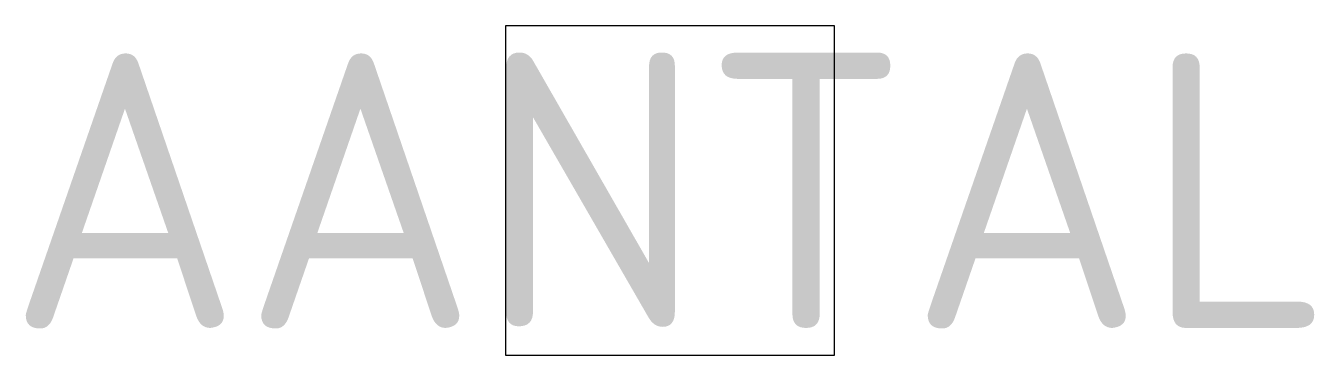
# Model space of a CAD drawing. Header units: metres. Extents: x -5.9 to 5.9, y -1.5 to 1.5.
import ezdxf
from ezdxf.enums import TextEntityAlignment as Align

# ---------------------------------------------------------------- set-up
doc = ezdxf.new("R2010")
doc.units = ezdxf.units.M
doc.header["$LTSCALE"] = 10
doc.header["$MEASUREMENT"] = 0
doc.layers.get('0').update_dxf_attribs({"linetype": 'CONTINUOUS'})
doc.styles.add('NLCS-ISO', font='NLCS-ISO.ttf', dxfattribs={"height": 2.5})

msp = doc.modelspace()

# ---------------------------------------------------------------- linework, layer by layer
at = {"flags": 128}
msp.add_lwpolyline([(-1.5, 1.5), (-1.5, -1.5), (1.5, -1.5), (1.5, 1.5)], close=True, dxfattribs=at)

# ---------------------------------------------------------------- texts
at = {"style": 'NLCS-ISO'}
msp.add_attdef('AANTAL', text='', height=2.5, dxfattribs=at).set_placement((0, 0), align=Align.MIDDLE)

doc.saveas('drawing.dxf')
